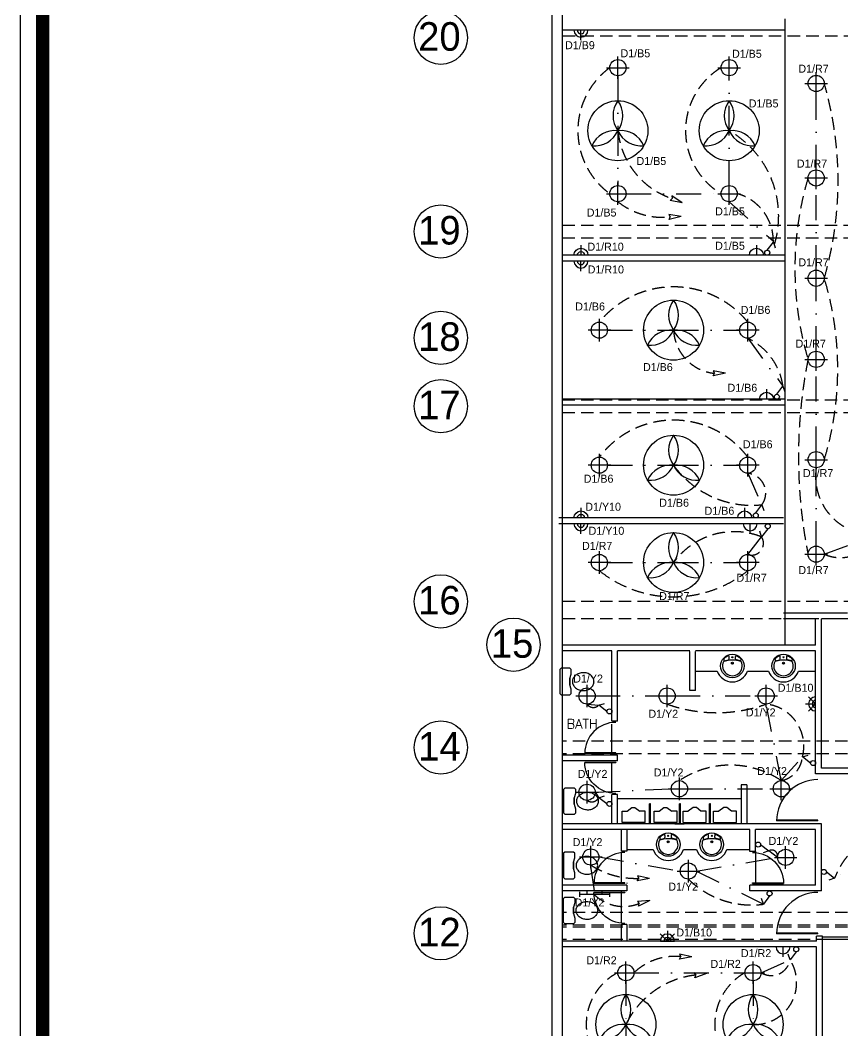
# Model space of a CAD drawing. Extents: x -8365922 to -3890057, y 2226679 to 4874943.
# Drawn here: x -3965747 to -3949291, y 2429740 to 2449943 of the extents above; entities that cross this region are included whole.
import ezdxf

# ---------------------------------------------------------------- set-up
doc = ezdxf.new("R2010")
doc.units = 0
doc.header["$LTSCALE"] = 1000
doc.header["$MEASUREMENT"] = 0
doc.linetypes.add('DASHDOT', pattern=[1, 0.5, -0.25, 0, -0.25])
doc.linetypes.add('HIDDEN', pattern=[0.375, 0.25, -0.125])
doc.layers.get('0').update_dxf_attribs({"linetype": 'CONTINUOUS'})
for name, color, linetype in [('A-ANNO-NOTE', 2, 'CONTINUOUS'), ('A-DOOR-FULL', 1, 'CONTINUOUS'), ('A-FLOOR-HRAIL', 16, 'CONTINUOUS'), ('A-GLAZ-SILL', 1, 'CONTINUOUS'), ('A-WALL-FULL', 6, 'CONTINUOUS'), ('BEAM', 3, 'HIDDEN'), ('CKT', 3, 'CONTINUOUS'), ('CON', 5, 'DASHDOT'), ('ELECT', 4, 'CONTINUOUS'), ('LIGHT', 4, 'CONTINUOUS'), ('LOOP', 6, 'HIDDEN'), ('P-SANR-PFIX', 2, 'CONTINUOUS'), ('POWER', 4, 'CONTINUOUS'), ('S-WALL', 2, 'CONTINUOUS'), ('TITLE', 171, 'CONTINUOUS'), ('TITLE_LINE', 170, 'CONTINUOUS')]:
    doc.layers.add(name, color=color, linetype=linetype)
doc.styles.add('MTEXT', font='', dxfattribs={"height": 250})
doc.styles.add('SIMPLEX', font='SIMPLEX')
doc.styles.get('MTEXT').set_extended_font_data('Futura Lt BT')

# ---------------------------------------------------------------- blocks, each defined once
blk = doc.blocks.new('TOILET1')
for p, q in [((51, 267), (25, 241)), ((25, 241), (25, -241)), ((229, 267), (51, 267)), ((254, 241), (229, 267)), ((254, 152), (254, 241)), ((229, 63), (254, 152)), ((229, -64), (229, 63)), ((229, 63), (229, -64)), ((254, -152), (229, -64)), ((254, -241), (254, -152)), ((25, -241), (51, -267)), ((51, -267), (229, -267)), ((229, -267), (254, -241))]:
    blk.add_line(p, q)
blk.add_lwpolyline([(711, 0, 0.117036), (695, 66, 0.104338), (648, 126, 0.09029), (573, 168, 0.09898), (495, 178, 0.08237), (411, 164, 0.09029), (343, 126, 0.104338), (295, 66, 0.117036), (279, 0, 0.117036), (295, -66, 0.104338), (343, -126, 0.09029), (411, -164, 0.08237), (495, -178, 0.08237), (580, -164, 0.09029), (648, -126, 0.104338), (695, -66, 0.117036)], format="xyb", close=True)
blk = doc.blocks.new('DOOR')
for p, q in [((0, 0.458), (0, 0.444)), ((0, 0.458), (0.917, 0.458)), ((0, 0.444), (0.917, 0.444))]:
    blk.add_line(p, q)
blk.add_arc((0, 0.458), 0.917, 270, 0)
blk = doc.blocks.new('URINAL1')
for p, q in [((0, 228.6), (228.6, 228.6)), ((0, 228.6), (0, -228.6)), ((228.6, 228.6), (228.6, 127)), ((304.8, 25.4), (228.6, 127)), ((304.8, -38.1), (304.8, 25.4)), ((228.6, -127), (304.8, -38.1)), ((228.6, -228.6), (228.6, -127)), ((0, -228.6), (228.6, -228.6))]:
    blk.add_line(p, q)
blk = doc.blocks.new('BASIN1')
blk.add_lwpolyline([(-171, -146, 0.207136), (-176, -150, 1.603311), (175, -148, 0.207136), (170, -144, 0.150291)], format="xyb", close=True)
for points in [[(-153, -141), (-153, -139), (-153, -138), (-153, -136), (-151, -135), (-149, -133), (-147, -132), (-143, -130), (-138, -129), (-132, -127), (-125, -126), (-118, -124), (-110, -122), (-102, -120), (-95, -119), (-88, -117), (-82, -116), (-77, -115), (-74, -113), (-71, -112), (-69, -110), (-68, -108), (-67, -105), (-66, -101), (-66, -97), (-65, -91), (-65, -84), (-65, -77), (-65, -69), (-65, -62), (-66, -55), (-66, -48), (-67, -42), (-67, -37), (-68, -33), (-70, -31), (-72, -29), (-75, -29), (-78, -29), (-82, -31), (-88, -34), (-95, -37), (-102, -41), (-110, -46), (-119, -52), (-127, -57), (-136, -62), (-143, -67), (-150, -72), (-155, -76), (-159, -79), (-163, -82), (-165, -84), (-167, -86), (-168, -87), (-169, -89), (-170, -90), (-171, -92), (-171, -94), (-171, -97), (-171, -102), (-170, -108), (-169, -117), (-166, -129), (-163, -144)], [(153, -140), (153, -138), (153, -136), (152, -135), (151, -133), (149, -132), (146, -130), (143, -129), (138, -128), (132, -126), (125, -124), (118, -123), (110, -121), (102, -120), (95, -118), (88, -117), (82, -115), (77, -114), (74, -113), (71, -111), (69, -110), (68, -107), (67, -105), (66, -101), (66, -96), (65, -91), (65, -84), (65, -77), (65, -69), (65, -62), (66, -54), (66, -48), (67, -42), (67, -37), (68, -33), (70, -31), (72, -29), (75, -29), (78, -29), (82, -31), (88, -34), (95, -37), (102, -41), (110, -46), (119, -52), (127, -57), (136, -62), (143, -67), (150, -72), (155, -76), (159, -79), (163, -82), (165, -84), (167, -86), (168, -87), (169, -89), (170, -91), (171, -92), (171, -94), (172, -97), (171, -102), (170, -108), (169, -117), (166, -128), (162, -142)]]:
    blk.add_lwpolyline(points)
for centre, radius in [((0, -235), 235), ((0, -179), 19.2), ((0, -179), 14.4), ((0, -60), 10.9)]:
    blk.add_circle(centre, radius)
blk = doc.blocks.new('FAN')
at = {"layer": 'LIGHT'}
blk.add_circle((0, 0), 600, dxfattribs=at)
for centre, start, end in [((410, 300), 143.8105, 216.1895), ((-410, 300), 323.8105, 36.1895), ((-55, -505), 83.8105, 156.1895), ((-465, 205), 263.8105, 336.1895), ((55, -505), 23.8105, 96.1895), ((465, 205), 203.8105, 276.1895)]:
    blk.add_arc(centre, 508, start, end, dxfattribs=at)
blk = doc.blocks.new('2X36')
at = {"layer": 'LIGHT'}
for p, q in [((0, -226), (0, 226)), ((-226, 0), (226, 0))]:
    blk.add_line(p, q, dxfattribs=at)
blk.add_circle((0, 0), 162, dxfattribs=at)
blk = doc.blocks.new('118')
at = {"layer": 'LIGHT'}
for p, q in [((0, -226), (0, 226)), ((-226, 0), (226, 0))]:
    blk.add_line(p, q, dxfattribs=at)
blk.add_circle((0, 0), 162, dxfattribs=at)
blk = doc.blocks.new('1X36')
at = {"layer": 'LIGHT'}
for p, q in [((0, -226), (0, 226)), ((-226, 0), (226, 0))]:
    blk.add_line(p, q, dxfattribs=at)
blk.add_circle((0, 0), 162, dxfattribs=at)
blk = doc.blocks.new('1X18')
at = {"layer": 'LIGHT'}
for p, q in [((-300, 22.5), (-300, 122.5)), ((-300, 72.5), (300, 72.5)), ((-150, 72.5), (-150, 0)), ((-150, 0), (150, 0)), ((150, 72.5), (150, 0)), ((300, 22.5), (300, 122.5))]:
    blk.add_line(p, q, dxfattribs=at)
blk = doc.blocks.new('SW')
at = {"layer": 'LIGHT'}
for p, q in [((0, 100), (122, 264)), ((122, 264), (161, 149))]:
    blk.add_line(p, q, dxfattribs=at)
blk.add_circle((0, 50), 50, dxfattribs=at)
blk = doc.blocks.new('A')
at = {"layer": 'LOOP'}
for p, q in [((-217, 0), (27, 49)), ((-217, 0), (27, -49)), ((27, 49), (0, 0)), ((27, -49), (0, 0))]:
    blk.add_line(p, q, dxfattribs=at)
blk = doc.blocks.new('5')
at = {"layer": 'POWER'}
for p, q in [((-140, 0), (140, 0)), ((0, 202), (0, 0))]:
    blk.add_line(p, q, dxfattribs=at)
blk.add_arc((0, 0), 140, 0, 180, dxfattribs=at)
blk = doc.blocks.new('15H')
at = {"layer": 'POWER'}
for p, q in [((-143, 143), (0, 0)), ((-140, 0), (140, 0)), ((0, 202), (0, 0)), ((143, 143), (0, 0))]:
    blk.add_line(p, q, dxfattribs=at)
for radius in [140, 72]:
    blk.add_arc((0, 0), radius, 0, 180, dxfattribs=at)
blk = doc.blocks.new('15')
at = {"layer": 'POWER'}
for p, q in [((-140, 0), (140, 0)), ((0, 202), (0, 0))]:
    blk.add_line(p, q, dxfattribs=at)
for radius in [140, 72]:
    blk.add_arc((0, 0), radius, 0, 180, dxfattribs=at)

msp = doc.modelspace()

# ---------------------------------------------------------------- linework, layer by layer
at = {"layer": 'A-ANNO-NOTE'}
for centre in [(-3957332.8, 2449593.4), (-3957332.8, 2445720), (-3957332.8, 2443593.4), (-3957332.8, 2442226.7), (-3957332.8, 2438323.4), (-3955877.8, 2437458.4), (-3957332.8, 2435403.4), (-3957332.8, 2431688.4)]:
    msp.add_circle(centre, 532.7, dxfattribs=at)
at = {"layer": 'A-FLOOR-HRAIL'}
for p, q in [((-3948117.4, 2431613.4), (-3949699.7, 2431613.4)), ((-3948117.4, 2431563.4), (-3949699.7, 2431563.4))]:
    msp.add_line(p, q, dxfattribs=at)
at = {"layer": 'A-GLAZ-SILL'}
msp.add_line((-3951034.5, 2433324.5), (-3951034.5, 2432649.5), dxfattribs=at)
at = {"layer": 'A-WALL-FULL'}
for p, q in [((-3950451.3, 2449973.4), (-3950451.3, 2437452.1)), ((-3950451.3, 2449743.4), (-3954902.8, 2449743.4)), ((-3950451.3, 2449758.4), (-3950451.3, 2437452.1)), ((-3950451.3, 2445243.7), (-3954902.8, 2445243.7)), ((-3950451.3, 2445128.7), (-3954902.8, 2445128.7)), ((-3950451.3, 2442364.4), (-3954900.4, 2442364.4)), ((-3950451.3, 2442249.4), (-3954900.4, 2442249.4)), ((-3950476.4, 2439992.1), (-3954970.4, 2439992.1)), ((-3950476.4, 2439877.1), (-3954970.4, 2439877.1)), ((-3949197.1, 2438088.4), (-3950476.4, 2438088.4)), ((-3949834.5, 2437973.4), (-3950476.4, 2437973.4)), ((-3949834.5, 2437452.1), (-3949834.5, 2437973.4)), ((-3949719.5, 2434993.1), (-3949719.5, 2437973.4)), ((-3949197.1, 2437973.4), (-3949719.5, 2437973.4)), ((-3949834.5, 2437452.1), (-3954902.8, 2437452.1)), ((-3953910.3, 2437337.1), (-3954902.8, 2437337.1)), ((-3953910.3, 2435928.1), (-3953910.3, 2437337.1)), ((-3953795.3, 2435928.1), (-3953795.3, 2437337.1)), ((-3952350.1, 2437337.1), (-3953795.3, 2437337.1)), ((-3952350.1, 2436540.4), (-3952350.1, 2437324.4)), ((-3949834.5, 2437337.1), (-3952235.1, 2437337.1)), ((-3952235.1, 2436540.4), (-3952235.1, 2437324.4)), ((-3949834.5, 2434878.1), (-3949834.5, 2437337.1)), ((-3952235.1, 2436540.4), (-3952350.1, 2436540.4)), ((-3953795.3, 2435928.1), (-3953910.3, 2435928.1)), ((-3953910.3, 2435253.1), (-3953910.3, 2435867.2)), ((-3953795.3, 2435253.1), (-3954902.8, 2435253.1)), ((-3953795.3, 2435138.1), (-3954902.8, 2435138.1)), ((-3953910.3, 2434490.9), (-3953910.3, 2435105)), ((-3953795.3, 2435138.1), (-3953795.3, 2435253.1)), ((-3946602.1, 2434878.1), (-3949834.5, 2434878.1)), ((-3946602.1, 2434993.1), (-3949719.5, 2434993.1)), ((-3953795.3, 2434463.1), (-3953910.3, 2434463.1)), ((-3953910.3, 2433878.1), (-3953910.3, 2434463.1)), ((-3953795.3, 2433878.1), (-3953795.3, 2434463.1)), ((-3951324.5, 2434655.6), (-3951324.5, 2433878.1)), ((-3951209.5, 2434655.6), (-3951324.5, 2434655.6)), ((-3951209.5, 2434655.6), (-3951209.5, 2433878.1)), ((-3949719.5, 2433878.1), (-3954900.5, 2433878.1)), ((-3952650.9, 2433878.1), (-3952462.6, 2433878.1)), ((-3949719.5, 2432534.5), (-3949719.5, 2433878.1)), ((-3951149.5, 2433763.1), (-3954900.5, 2433763.1)), ((-3953725.3, 2433763.1), (-3953725.3, 2433328.1)), ((-3953610.3, 2433763.1), (-3953610.3, 2433328.1)), ((-3951149.5, 2433324.5), (-3951149.5, 2433763.1)), ((-3949834.5, 2433763.1), (-3951034.5, 2433763.1)), ((-3951034.5, 2433324.5), (-3951034.5, 2433763.1)), ((-3949834.5, 2432649.5), (-3949834.5, 2433763.1)), ((-3953610.3, 2433328.1), (-3953725.3, 2433328.1)), ((-3953725.3, 2433300.3), (-3953725.3, 2432686.2)), ((-3951034.5, 2433324.5), (-3951149.5, 2433324.5)), ((-3953610.3, 2432653.1), (-3954902.8, 2432653.1)), ((-3953610.3, 2432695.7), (-3953610.3, 2432686.2)), ((-3953610.3, 2432653.1), (-3953610.3, 2432538.1)), ((-3951149.5, 2432534.5), (-3951149.5, 2432649.5)), ((-3949834.5, 2432649.5), (-3951149.5, 2432649.5)), ((-3953610.3, 2432538.1), (-3954902.8, 2432538.1)), ((-3953725.3, 2432538.1), (-3953725.3, 2431890.9)), ((-3949719.5, 2432534.5), (-3951149.5, 2432534.5)), ((-3953610.3, 2431863.1), (-3953725.3, 2431863.1)), ((-3953725.3, 2431863.1), (-3953725.3, 2431538.1)), ((-3953610.3, 2431863.1), (-3953610.3, 2431538.1)), ((-3949699.7, 2431634.5), (-3949814.7, 2431634.5)), ((-3949814.7, 2431534.5), (-3949814.7, 2431634.5)), ((-3949699.7, 2428029.5), (-3949699.7, 2431634.5)), ((-3949814.7, 2431534.5), (-3954902.8, 2431534.5)), ((-3949814.7, 2431419.5), (-3954902.8, 2431419.5)), ((-3949814.7, 2428144.5), (-3949814.7, 2431419.5))]:
    msp.add_line(p, q, dxfattribs=at)
at = {"layer": 'BEAM'}
for p, q in [((-3929147.1, 2449623.4), (-3954902.8, 2449623.4)), ((-3954902.8, 2445845), (-3928997.1, 2445845)), ((-3954902.8, 2445595), (-3928997.1, 2445595)), ((-3954902.8, 2442351.7), (-3928997.1, 2442351.7)), ((-3954902.8, 2442101.7), (-3928997.1, 2442101.7)), ((-3929147.1, 2438323.4), (-3954902.8, 2438323.4)), ((-3929147.1, 2437973.4), (-3954902.8, 2437973.4)), ((-3932319.2, 2435528.4), (-3954902.8, 2435528.4)), ((-3932319.2, 2435278.4), (-3954902.8, 2435278.4)), ((-3932319.2, 2432103.4), (-3954902.8, 2432103.4)), ((-3932319.2, 2431853.4), (-3954902.8, 2431853.4)), ((-3932319.2, 2431813.4), (-3954902.8, 2431813.4)), ((-3932319.2, 2431563.4), (-3954902.8, 2431563.4))]:
    msp.add_line(p, q, dxfattribs=at)
at = {"layer": 'CON'}
for p, q in [((-3953789.9, 2448831.2), (-3953789.9, 2447734.2)), ((-3951564.2, 2447734.2), (-3951564.2, 2448831.2)), ((-3949824.2, 2446952.1), (-3949824.2, 2448516.3)), ((-3953789.9, 2447734.2), (-3953789.9, 2446637.3)), ((-3951564.2, 2446637.3), (-3951564.2, 2447734.2)), ((-3949824.2, 2444946.7), (-3949824.2, 2446627.1)), ((-3953627.4, 2446474.8), (-3951726.7, 2446474.8)), ((-3951564.2, 2446312.3), (-3950680.9, 2445526.2)), ((-3949824.2, 2443325), (-3949824.2, 2444621.7)), ((-3953998.4, 2443746.6), (-3952677.1, 2443746.6)), ((-3952677.1, 2443746.6), (-3951355.7, 2443746.6)), ((-3951193.2, 2443584.1), (-3950488, 2442628.7)), ((-3949824.2, 2441319.6), (-3949824.2, 2443000)), ((-3953998.4, 2441046.9), (-3952622.3, 2441049.9)), ((-3952677.1, 2441046.9), (-3951355.7, 2441046.9)), ((-3949824.2, 2439430.5), (-3949824.2, 2440994.6)), ((-3951193.2, 2440884.4), (-3950910.5, 2440256.4)), ((-3951193.2, 2439262.8), (-3950914.5, 2439612.8)), ((-3949661.7, 2439268), (-3948624, 2439649.1)), ((-3953998.4, 2439100.3), (-3952676.2, 2439101.5)), ((-3952677.1, 2439100.3), (-3951355.7, 2439100.3)), ((-3954244.1, 2436432.8), (-3952967.6, 2436432.8)), ((-3952642.6, 2436432.8), (-3950987.2, 2436432.8)), ((-3954406.6, 2436270.3), (-3954174.6, 2436247)), ((-3950522, 2434740.7), (-3950824.7, 2436270.3)), ((-3950522, 2434740.7), (-3950098.8, 2435213.5)), ((-3954244.1, 2434508.1), (-3952722.4, 2434578.2)), ((-3954244.1, 2434508.1), (-3954174.6, 2434398)), ((-3952397.4, 2434578.2), (-3950684.5, 2434578.2)), ((-3947887.1, 2433842.4), (-3949455.2, 2432793)), ((-3950597, 2433206.3), (-3950770.2, 2433339.5)), ((-3954256.6, 2432538.1), (-3954332.1, 2433051.7)), ((-3954169.6, 2433214.2), (-3952542.4, 2432933.2)), ((-3952217.4, 2432933.2), (-3950597, 2433206.3)), ((-3952217.4, 2432933.2), (-3950878, 2432270.2)), ((-3950924.2, 2430901.4), (-3950344, 2431155.2)), ((-3953468.3, 2430901.4), (-3951249.2, 2430901.4)), ((-3953630.8, 2430738.9), (-3953630.8, 2429865.2)), ((-3951086.7, 2430738.9), (-3951086.7, 2429865.2)), ((-3953630.8, 2429865.2), (-3953630.8, 2428991.6)), ((-3951086.7, 2428991.6), (-3951086.7, 2429865.2))]:
    msp.add_line(p, q, dxfattribs=at)
at = {"layer": 'LOOP'}
for centre, radius, start, end in [((-3953031.1, 2447734.2), 1560.5, 126.18778, 233.81222), ((-3950966.1, 2447734.2), 1471.3, 121.12865, 238.87135), ((-3956395.8, 2446731.5), 7009.9, 343.87167, 16.12833), ((-3952198.7, 2447892.5), 1599.1, 185.67992, 251.55981), ((-3952540.2, 2446028), 1965.7, 342.91698, 60.22854), ((-3943871, 2444976.1), 6378.9, 163.48281, 196.51719), ((-3951665.5, 2445526.2), 984.6, 358.94589, 74.46097), ((-3952890.3, 2447463.7), 1461.2, 232.00055, 275.80538), ((-3955629.5, 2442970.7), 6237.3, 343.09674, 16.90326), ((-3952677.1, 2442693), 1918.5, 39.33611, 140.66389), ((-3951765.8, 2443791.4), 912.4, 182.8175, 264.35726), ((-3951736.6, 2442445.1), 1262, 8.36934, 64.49748), ((-3940198.3, 2441215.2), 9980.2, 168.74852, 191.25148), ((-3952677.1, 2440086.7), 1860.7, 37.11176, 142.88824), ((-3951113.1, 2442172.8), 1927, 215.74947, 276.03537), ((-3948659.7, 2440825.2), 1176.7, 171.72368, 271.74239), ((-3951227.5, 2440491.4), 394.5, 323.45448, 85.0184), ((-3951464.3, 2438216.7), 1500.5, 68.50577, 143.92493), ((-3951115.2, 2439486.6), 237.1, 250.77536, 32.166), ((-3949339.8, 2439994.7), 794.9, 246.10728, 334.22551), ((-3952677.1, 2440789), 2372.5, 231.28695, 308.71305), ((-3954280.6, 2436357.8), 153.4, 214.80275, 313.72942), ((-3951814.9, 2439055.9), 2956.4, 250.43133, 289.56867), ((-3950916.8, 2435429.3), 846, 345.219, 83.75216), ((-3950630.9, 2435264.1), 534.6, 281.75802, 354.56597), ((-3951541, 2433216.8), 1833.3, 56.23262, 123.76738), ((-3954314.4, 2434477.3), 160.7, 235.02799, 330.41628), ((-3947914.6, 2432187.2), 1655.4, 89.04815, 158.53404), ((-3950714.8, 2433232.4), 120.6, 347.51415, 117.34523), ((-3953434.9, 2434439), 1652.1, 237.10919, 272.09471), ((-3951114.7, 2434063.5), 1808.9, 225.61593, 277.51901), ((-3953677.2, 2433068.8), 843.7, 225.63811, 291.90092), ((-3952647.7, 2430034.4), 1193.7, 84.41566, 133.42717), ((-3951056.1, 2430706.4), 841.8, 267.91647, 32.21575), ((-3950723.5, 2431232.6), 387.3, 238.77662, 348.46844), ((-3953258.5, 2429865.2), 1166, 117.29626, 242.70374), ((-3952038.3, 2429096), 1768.5, 96.25598, 154.2182), ((-3950662.8, 2429865.2), 1190.6, 119.5106, 240.4894)]:
    msp.add_arc(centre, radius, start, end, dxfattribs=at)
at = {"layer": 'P-SANR-PFIX'}
for p, q in [((-3952235.1, 2436932.4), (-3951802.4, 2436932.4)), ((-3951199.6, 2436932.4), (-3950778.8, 2436932.4)), ((-3950175.9, 2436932.4), (-3949834.5, 2436932.4)), ((-3951324.5, 2434378.8), (-3953795.3, 2434378.8)), ((-3951324.5, 2434378.8), (-3953760.9, 2434378.8)), ((-3953160.9, 2433878.1), (-3953160.9, 2434278.1)), ((-3953135.9, 2434278.1), (-3953160.9, 2434278.1)), ((-3953135.9, 2433878.1), (-3953135.9, 2434278.1)), ((-3952560.9, 2433878.1), (-3952560.9, 2434278.1)), ((-3952535.9, 2434278.1), (-3952560.9, 2434278.1)), ((-3952535.9, 2433878.1), (-3952535.9, 2434278.1)), ((-3951960.9, 2433878.1), (-3951960.9, 2434278.1)), ((-3951935.9, 2434278.1), (-3951960.9, 2434278.1)), ((-3951935.9, 2433878.1), (-3951935.9, 2434278.1)), ((-3953610.3, 2433362.4), (-3953084.1, 2433362.4)), ((-3952481.2, 2433362.4), (-3952215, 2433362.4)), ((-3951612.1, 2433362.4), (-3951149.5, 2433362.4))]:
    msp.add_line(p, q, dxfattribs=at)
for centre in [(-3951501, 2437032.8), (-3950477.3, 2437032.8), (-3952782.6, 2433462.8), (-3951913.5, 2433462.8)]:
    msp.add_arc(centre, 317.7, 198.42879, 341.57121, dxfattribs=at)
at = {"layer": 'S-WALL'}
for p, q in [((-3955102.8, 2423714.5), (-3955102.8, 2456743.4)), ((-3954902.8, 2456543.4), (-3954902.8, 2423914.5))]:
    msp.add_line(p, q, dxfattribs=at)
at = {"layer": 'TITLE', "const_width": 270}
msp.add_lwpolyline([(-3965296.5, 2411570.5), (-3890506.5, 2411570.5), (-3890506.5, 2464130.5), (-3965296.5, 2464130.5)], close=True, dxfattribs=at)
at = {"layer": 'TITLE_LINE'}
msp.add_lwpolyline([(-3965746.5, 2411120.5), (-3890056.5, 2411120.5), (-3890056.5, 2464580.5), (-3965746.5, 2464580.5)], close=True, dxfattribs=at)

# ---------------------------------------------------------------- block references
at = {"layer": 'A-DOOR-FULL', "rotation": 180}
for p, xscale, yscale, zscale in [((-3953834.6, 2435595.6), 675, 675, 675), ((-3949789.5, 2434347.4), 900, 900, 900), ((-3953649.6, 2432995.6), 675, 675, 675), ((-3951095.9, 2432995.6), -675, 675, 675), ((-3949789.5, 2432092.6), 900, 900, 900)]:
    msp.add_blockref('DOOR', p, dxfattribs=dict(at, xscale=xscale, yscale=yscale, zscale=zscale))
at = {"layer": 'A-DOOR-FULL', "xscale": -675, "yscale": 675, "zscale": 675}
for p in [(-3953834.6, 2434795.6), (-3953649.6, 2432195.6)]:
    msp.add_blockref('DOOR', p, dxfattribs=at)
at = {"layer": 'ELECT'}
for name, p, rotation in [('15', (-3954529, 2449743.4), 180), ('15', (-3954529, 2445128.7), 180), ('15', (-3954529, 2439877.1), 180), ('5', (-3951145, 2439877.1), 180), ('15H', (-3949834.5, 2436274), 90), ('5', (-3950487, 2431419.5), 180)]:
    msp.add_blockref(name, p, dxfattribs=dict(at, rotation=rotation))
at = {"layer": 'ELECT', "xscale": -1}
for name, p in [('15', (-3954529, 2445243.7)), ('5', (-3951021, 2445243.7)), ('5', (-3950818, 2442364.4)), ('15', (-3954529, 2439992.1)), ('5', (-3951254.5, 2439992.1))]:
    msp.add_blockref(name, p, dxfattribs=at)
at = {"layer": 'ELECT'}
msp.add_blockref('15H', (-3952800.5, 2431534.5), dxfattribs=at)
at = {"layer": 'LIGHT'}
for name, p in [('2X36', (-3953789.9, 2448993.7)), ('2X36', (-3951564.2, 2448993.7)), ('118', (-3949824.2, 2448678.8)), ('FAN', (-3953789.9, 2447734.2)), ('FAN', (-3951564.2, 2447734.2)), ('118', (-3949824.2, 2446789.6)), ('2X36', (-3953789.9, 2446474.8)), ('2X36', (-3951564.2, 2446474.8)), ('SW', (-3950803, 2445243.7)), ('118', (-3949824.2, 2444784.2)), ('FAN', (-3952677.1, 2443746.6)), ('118', (-3949824.2, 2443162.5)), ('SW', (-3950610, 2442364.4)), ('FAN', (-3952677.1, 2441046.9)), ('118', (-3949824.2, 2441157.1)), ('SW', (-3951032.5, 2439992.1)), ('FAN', (-3952677.1, 2439100.3)), ('118', (-3949824.2, 2439268)), ('118', (-3954406.6, 2436432.8)), ('1X36', (-3952805.1, 2436432.8)), ('1X36', (-3950824.7, 2436432.8)), ('118', (-3954406.6, 2434508.1)), ('1X36', (-3952559.9, 2434578.2)), ('118', (-3950522, 2434578.2)), ('118', (-3954332.1, 2433214.2)), ('118', (-3950434.5, 2433206.3)), ('1X36', (-3952379.9, 2432933.2)), ('2X36', (-3953630.8, 2430901.4)), ('2X36', (-3951086.7, 2430901.4)), ('FAN', (-3953630.8, 2429865.2)), ('FAN', (-3951086.7, 2429865.2))]:
    msp.add_blockref(name, p, dxfattribs=at)
for name, p, rotation in [('2X36', (-3954160.9, 2443746.6), 90), ('2X36', (-3951193.2, 2443746.6), 90), ('2X36', (-3954160.9, 2441046.9), 90), ('2X36', (-3951193.2, 2441046.9), 90), ('SW', (-3950792.5, 2439877.1), 180), ('2X36', (-3954160.9, 2439100.3), 90), ('2X36', (-3951193.2, 2439100.3), 90), ('SW', (-3953910.3, 2436125), 90), ('SW', (-3949834.5, 2435091.5), 90), ('SW', (-3953910.3, 2434276), 90), ('SW', (-3951034.5, 2433461.5), 270), ('SW', (-3949719.5, 2432915), 270), ('1X18', (-3954256.6, 2432538.1), 180), ('SW', (-3950756, 2432534.5), 180), ('SW', (-3950222, 2431419.5), 180)]:
    msp.add_blockref(name, p, dxfattribs=dict(at, rotation=rotation))
at = {"layer": 'LOOP'}
for p, rotation in [((-3952704.5, 2446375.5), 158.2330105544408), ((-3952742.5, 2446010), 182.9026924838716), ((-3951855.5, 2442883.5), 180), ((-3953374.5, 2432788), 178.7973335002414), ((-3953362.5, 2432286), 195.1369486246916), ((-3952531.5, 2431222.5), 178.2313378810399), ((-3952231, 2430854), 188.7654770934735)]:
    msp.add_blockref('A', p, dxfattribs=dict(at, rotation=rotation))
at = {"layer": 'P-SANR-PFIX'}
for name, p in [('BASIN1', (-3951501, 2437267.8)), ('BASIN1', (-3950477.3, 2437267.8)), ('TOILET1', (-3954978.6, 2436720.5)), ('BASIN1', (-3952782.6, 2433697.8)), ('BASIN1', (-3951913.5, 2433697.8)), ('TOILET1', (-3954905.1, 2433046.7))]:
    msp.add_blockref(name, p, dxfattribs=at)
at = {"layer": 'P-SANR-PFIX', "xscale": -1}
for name, p, rotation in [('TOILET1', (-3954893.6, 2434331.6), 180), ('URINAL1', (-3953475.6, 2433901.3), 270), ('URINAL1', (-3952836, 2433901.3), 270), ('TOILET1', (-3954905.1, 2432144.5), 180)]:
    msp.add_blockref(name, p, dxfattribs=dict(at, rotation=rotation))
at = {"layer": 'P-SANR-PFIX', "rotation": 90}
for p in [(-3952256, 2433901.3), (-3951646.2, 2433901.3)]:
    msp.add_blockref('URINAL1', p, dxfattribs=at)

# ---------------------------------------------------------------- texts
at = {"layer": 'A-ANNO-NOTE'}
for s, height, style, p in [('20', 571.57, 'MTEXT', (-3957786, 2449332.2)), ('19', 571.57, 'MTEXT', (-3957786, 2445458.9)), ('18', 571.57, 'MTEXT', (-3957786, 2443332.2)), ('17', 571.57, 'MTEXT', (-3957786, 2441965.5)), ('16', 571.57, 'MTEXT', (-3957786, 2438062.2)), ('15', 571.57, 'MTEXT', (-3956331, 2437197.2)), ('BATH', 190.84, 'SIMPLEX', (-3954819.1, 2435781.7)), ('14', 571.57, 'MTEXT', (-3957786, 2435142.2)), ('12', 571.57, 'MTEXT', (-3957786, 2431427.2))]:
    msp.add_text(s, height=height, dxfattribs=dict(at, style=style)).set_placement(p)
at = {"layer": 'CKT'}
for s, p in [('D1/B9', (-3954847.5, 2449363.8)), ('D1/B5', (-3953738, 2449201.8)), ('D1/B5', (-3951507.5, 2449192.3)), ('D1/R7', (-3950180.5, 2448893.8)), ('D1/B5', (-3951173, 2448198.8)), ('D1/B5', (-3953417.5, 2447048.3)), ('D1/R7', (-3950211, 2446995.8)), ('D1/B5', (-3954413.5, 2446017.8)), ('D1/B5', (-3951845.5, 2446041.8)), ('D1/R10', (-3954399.5, 2445335.3)), ('D1/B5', (-3951845.5, 2445354.3)), ('D1/R7', (-3950180, 2445022.3)), ('D1/R10', (-3954394.5, 2444879.8)), ('D1/B6', (-3954643.5, 2444139.8)), ('D1/B6', (-3951334.5, 2444072.3)), ('D1/R7', (-3950236.5, 2443396.3)), ('D1/B6', (-3953288, 2442929.3)), ('D1/B6', (-3951597.5, 2442515.3)), ('D1/B6', (-3951291, 2441385.3)), ('D1/R7', (-3950088.5, 2440809.8)), ('D1/B6', (-3954474, 2440696.8)), ('D1/B6', (-3952963, 2440216.3)), ('D1/Y10', (-3954442.5, 2440136.3)), ('D1/B6', (-3952056, 2440055.8)), ('D1/Y10', (-3954376, 2439655.8)), ('D1/R7', (-3954508.5, 2439354.8)), ('D1/R7', (-3950181, 2438870.3)), ('D1/R7', (-3951419.5, 2438716.3)), ('D1/R7', (-3952966.5, 2438350.8)), ('D1/Y2', (-3954685, 2436701.3)), ('D1/B10', (-3950592.5, 2436517.3)), ('D1/Y2', (-3953180, 2435997.8)), ('D1/Y2', (-3951231, 2436024.8)), ('D1/Y2', (-3954594.5, 2434795.3)), ('D1/Y2', (-3953073.5, 2434823.8)), ('D1/Y2', (-3951004, 2434852.8)), ('D1/Y2', (-3954695, 2433431.3)), ('D1/Y2', (-3950775.5, 2433454.8)), ('D1/Y2', (-3952782, 2432541.8)), ('D1/Y2', (-3954655.5, 2432224.8)), ('D1/B10', (-3952621, 2431625.8)), ('D1/R2', (-3954421.5, 2431069.3)), ('D1/R2', (-3951329, 2431211.8)), ('D1/R2', (-3951938.5, 2430997.3))]:
    msp.add_text(s, height=160, dxfattribs=at).set_placement(p)

doc.saveas('drawing.dxf')
